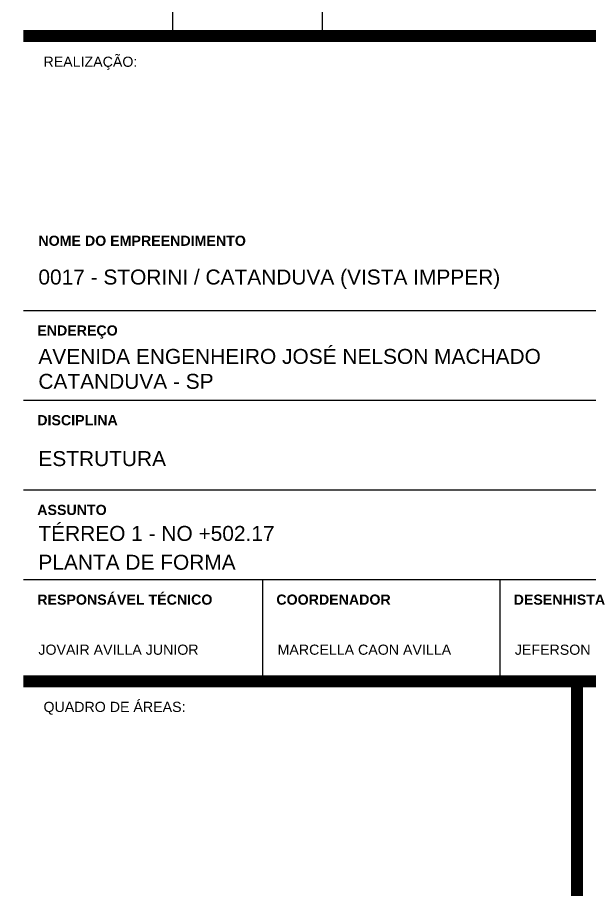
# Model space of a CAD drawing. Header units: millimetres. Extents: x -967 to 563, y -1588 to 506.
# Drawn here: x 121.19 to 130.77, y -279.95 to -265.35 of the extents above; entities that cross this region are included whole.
import ezdxf

# ---------------------------------------------------------------- set-up
doc = ezdxf.new("R2010")
doc.units = ezdxf.units.MM
doc.layers.add('00 - IMPPER - FOLHA - SELO', color=253, linetype='Continuous')
doc.layers.add('00 - IMPPER - FOLHA - TEXTO', color=1, linetype='Continuous')
doc.styles.add('IMPPER 1-100', font='arial.ttf', dxfattribs={"height": 0.17})

# ---------------------------------------------------------------- blocks, each defined once
blk = doc.blocks.new('CARIMBO STORINI (LO) RO')
at = {"layer": '00 - IMPPER - FOLHA - SELO'}
for p, q in [((133.943, 56.575), (133.943, 64.575)), ((136.443, 56.575), (136.443, 64.575)), ((131.443, 51.989), (148.943, 51.989)), ((131.443, 50.489), (148.943, 50.489)), ((131.443, 48.989), (148.943, 48.989)), ((131.443, 47.489), (148.943, 47.489)), ((135.442, 47.489), (135.442, 45.789)), ((139.409, 47.489), (139.409, 45.789))]:
    blk.add_line(p, q, dxfattribs=at)
at = {"layer": '00 - IMPPER - FOLHA - SELO', "color": 240, "true_color": 0xee2d35, "const_width": 0.2}
for points in [[(131.443, 56.575), (148.943, 56.575)], [(131.443, 56.575), (148.943, 56.575)], [(131.443, 45.789), (148.943, 45.789)], [(140.7, 45.789), (140.7, 27.875)]]:
    blk.add_lwpolyline(points, dxfattribs=at)
at = {"layer": '00 - IMPPER - FOLHA - SELO', "color": 2, "char_height": 0.17, "attachment_point": 1, "style": 'IMPPER 1-100'}
for s, width, insert in [('REALIZAÇÃO:', 4.03504, (131.778, 56.232)), ('{\\fArial|b1|i0|c0|p34;NOME DO EMPREENDIMENTO}', 3.98066, (131.693, 53.239)), ('{\\fArial|b1|i0|c0|p34;ENDEREÇO}', 3.98066, (131.674, 51.739)), ('{\\fArial|b1|i0|c0|p34;DISCIPLINA}', 3.98066, (131.674, 50.239)), ('{\\fArial|b1|i0|c0|p34;ASSUNTO}', 3.98066, (131.674, 48.739)), ('{\\fArial|b1|i0|c0|p34;RESPONSÁVEL TÉCNICO}', 3.98066, (131.674, 47.239)), ('{\\fArial|b1|i0|c0|p34;COORDENADOR}', 3.98066, (135.672, 47.239)), ('{\\fArial|b1|i0|c0|p34;DESENHISTA}', 3.98066, (139.64, 47.239)), ('QUADRO DE ÁREAS:', 4.03504, (131.778, 45.446))]:
    blk.add_mtext_dynamic_manual_height_columns(s, width=width, gutter_width=0.85, heights=[0], dxfattribs=dict(at, insert=insert))
at = {"layer": '00 - IMPPER - FOLHA - TEXTO', "attachment_point": 4, "style": 'IMPPER 1-100'}
for s, width, insert, char_height in [('0017 - STORINI / CATANDUVA (VISTA IMPPER)', 17.5, (131.693, 52.51), 0.25), ('AVENIDA ENGENHEIRO JOSÉ NELSON MACHADO  \\PCATANDUVA - SP ', 12.5, (131.693, 51.01), 0.25), ('ESTRUTURA', 12.5, (131.693, 49.51), 0.25), ('JOVAIR AVILLA JUNIOR', 4.125, (131.693, 46.316), 0.17), ('MARCELLA CAON AVILLA', 4.125, (135.692, 46.316), 0.17)]:
    blk.add_mtext_dynamic_manual_height_columns(s, width=width, gutter_width=0.85, heights=[0], dxfattribs=dict(at, insert=insert, char_height=char_height))

msp = doc.modelspace()

# ---------------------------------------------------------------- block references
msp.add_blockref('CARIMBO STORINI (LO) RO', (-10.1512, -322.242))

# ---------------------------------------------------------------- texts
at = {"layer": '00 - IMPPER - FOLHA - TEXTO', "attachment_point": 4, "style": 'IMPPER 1-100'}
for s, width, insert, char_height in [('TÉRREO 1 - NO +502.17', 12.5, (121.5418, -273.9826), 0.25), ('PLANTA DE FORMA', 12.5, (121.5418, -274.4643), 0.25), ('JEFERSON', 4.125, (129.5082, -275.9264), 0.17)]:
    msp.add_mtext_dynamic_manual_height_columns(s, width=width, gutter_width=0.85, heights=[0], dxfattribs=dict(at, insert=insert, char_height=char_height))

doc.saveas('drawing.dxf')
